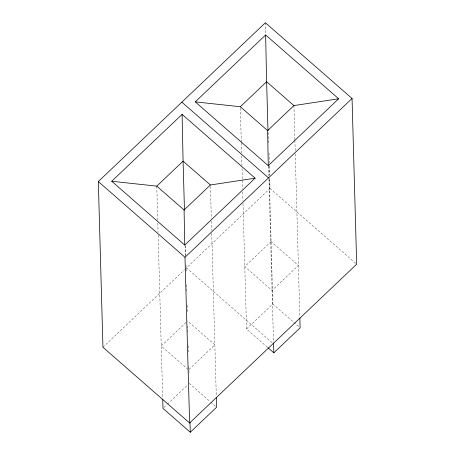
<?xml version="1.0" encoding="UTF-8"?>
<svg xmlns="http://www.w3.org/2000/svg" width="455" height="455" viewBox="0 0 455 455"><rect width="100%" height="100%" fill="white"/><g stroke="black" fill="none" stroke-linecap="round" stroke-linejoin="round"><path stroke-width="0.34" stroke-dasharray="2.27 1.71" d="M102.944 347.267L184.429 269.815M184.94 269.326L270.008 188.467L269.713 177.842M186.038 322.447L161.246 346.01L188.012 369.397M189.052 369.38L214.851 344.856L187.557 321.002M163.999 407.435L167.036 404.552M167.542 404.068L187.779 384.833M267.392 347.239L246.519 328.999L272.829 303.986L269.32 178.366M270.008 188.467L355.611 263.263M272.829 303.986L299.054 326.906M186.476 267.864L272.619 343.133M189.297 383.389L210.17 401.628M210.705 402.095L215.528 406.304M293.919 105.588L294.868 139.691M294.891 140.402L295.187 151.06M295.267 153.904L299.811 316.498M265.379 22.75L265.697 34.08M268.444 132.519L268.763 143.848M269.019 153.056L269.297 162.97M269.377 165.802L269.633 175.01M268.979 166.285L269.241 175.522M268.604 166.12L268.882 176.068M268.962 178.912L273.5 341.506M240.348 108.165L241.304 142.267M241.321 142.978L241.599 152.925M241.679 155.769L241.958 165.717M242.037 168.56L242.612 189.161M242.691 192.004L242.93 200.53M243.01 203.374L246.519 328.999M210.426 186.408L211.319 218.383M211.399 221.227L211.66 230.463M211.74 233.301L216.279 395.901M185.452 245.689L185.725 255.636M185.987 264.873L186.186 271.976M186.544 284.767L186.76 292.582M187.119 305.373L187.318 312.477M187.693 325.968L187.892 333.054M188.245 345.817L188.444 352.904M188.819 366.377L189.018 373.464M185.071 245.524L185.367 256.182M156.782 186.146L157.731 220.248M157.811 223.092L158.067 232.329M158.147 235.172L162.708 398.472M271.083 241.599L244.773 266.607L272.073 290.461L298.383 265.453L271.083 241.599"/><path stroke-width="0.68" d="M98.32 181.551L265.379 22.75L352.056 98.479L356.68 264.196L189.621 422.996L102.944 347.267L98.32 181.551L184.992 257.285L189.621 422.996M111.72 181.261L182.097 114.364L255.118 178.172L184.747 245.069L111.72 181.261L156.782 186.146L184.076 209.994L184.747 245.069M195.252 101.863L265.629 34.967L338.651 98.769L268.274 165.665L195.252 101.863L240.308 106.743L267.608 130.596L268.274 165.665M156.782 186.146L183.086 161.138L182.097 114.364M240.308 106.743L266.619 81.735L265.629 34.967M184.076 209.994L210.386 184.986L255.118 178.172M267.608 130.596L293.919 105.588L338.651 98.769M184.992 257.285L352.056 98.479M162.731 399.183L162.987 408.397L190.287 432.25L216.597 407.242L216.318 397.317M267.927 347.705L273.819 352.847L300.129 327.839L299.851 317.914M293.919 105.588L266.619 81.735L267.989 130.761M181.846 102.153L268.524 177.882M210.386 184.986L183.086 161.138L184.457 210.159M273.54 342.922L273.819 352.847M190.008 422.325L190.287 432.25"/></g></svg>
